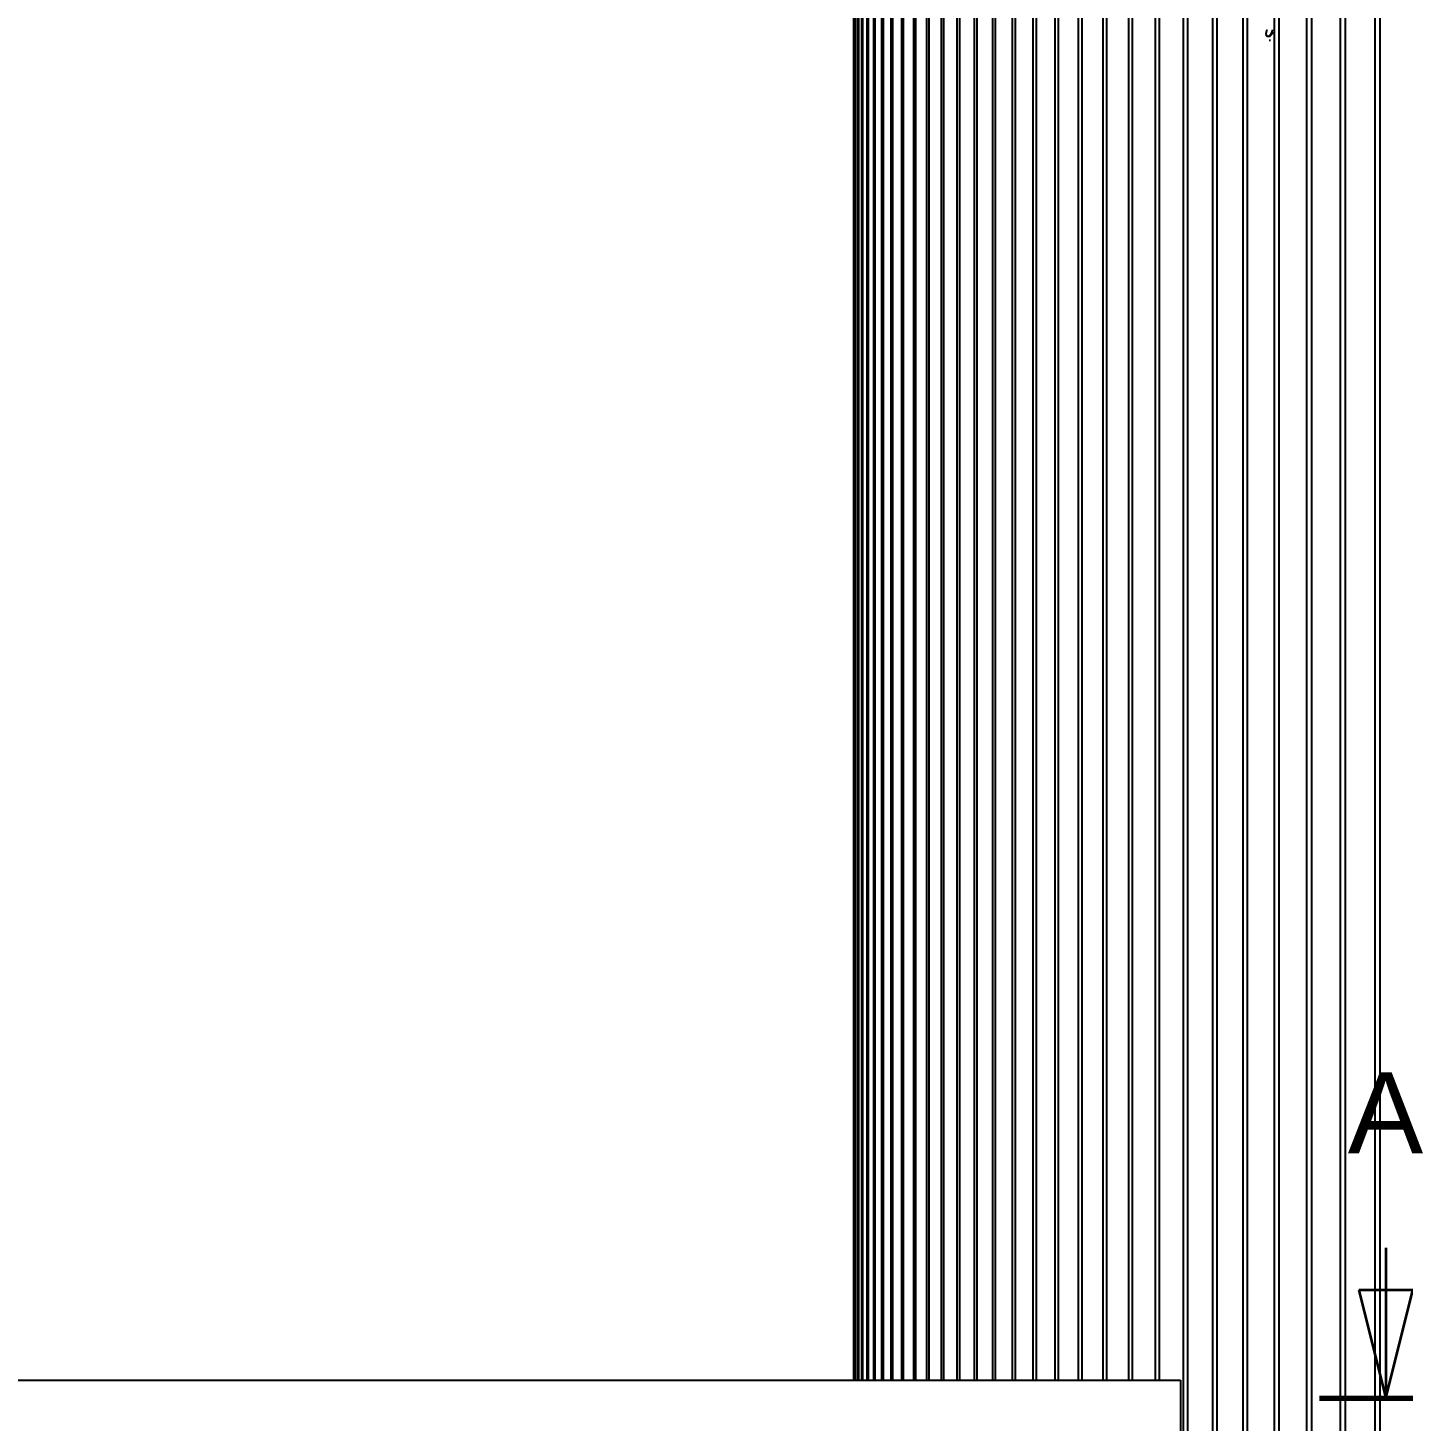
# Model space of a CAD drawing. Header units: millimetres. Extents: x 0 to 157650, y 0 to 89100.
# Drawn here: x 39763 to 47411, y 59281 to 67029 of the extents above; entities that cross this region are included whole.
import ezdxf

# ---------------------------------------------------------------- set-up
doc = ezdxf.new("R2010")
doc.units = ezdxf.units.MM
doc.header["$LTSCALE"] = 150
doc.linetypes.add('CHAIN', pattern=[0.3543, 0.2362, -0.0295, 0.0591, -0.0295])
doc.layers.add('Section Line', color=7, linetype='CHAIN', lineweight=35)
doc.layers.add('Visible', color=7, linetype='Continuous', lineweight=25)
doc.styles.add('Title', font='arial.ttf')

# ---------------------------------------------------------------- blocks, each defined once
blk = doc.blocks.new('2dTransSection0')
at = {"layer": 'Section Line', "linetype": 'Continuous'}
for p, q in [((315.429, 401.633), (315.429, 400.059)), ((314.429, 400.059), (315.429, 396.059)), ((316.429, 400.059), (314.429, 400.059)), ((315.429, 400.059), (315.429, 396.059)), ((315.429, 396.059), (316.429, 400.059))]:
    blk.add_line(p, q, dxfattribs=at)
at = {"layer": 'Section Line', "linetype": 'Continuous', "lineweight": 70}
blk.add_line((312.967, 396.059), (317.892, 396.059), dxfattribs=at)
at = {"layer": 'Section Line', "linetype": 'Continuous', "flags": 128}
blk.add_lwpolyline([(314.429, 400.059), (315.429, 396.059), (316.429, 400.059), (314.429, 400.059)], dxfattribs=at)
at = {"layer": 'Section Line'}
blk.add_solid([(314.429, 400.059), (315.429, 396.059), (316.429, 400.059), (314.429, 400.059)], dxfattribs=at)
at = {"layer": 'Section Line', "insert": (314.021, 405.133), "char_height": 3, "attachment_point": 7, "style": 'Title'}
blk.add_mtext('A', dxfattribs=at)

msp = doc.modelspace()

# ---------------------------------------------------------------- linework, layer by layer
at = {"layer": 'Visible', "color": 9, "true_color": 0xc0c0c0}
for p, q in [((46190.5, 55508.9), (46190.5, 77170.4)), ((46211.7, 77170.4), (46211.7, 55508.9)), ((46352.7, 55508.9), (46352.7, 77170.4)), ((46374.7, 77170.4), (46374.7, 55508.9)), ((46521.1, 55508.9), (46521.1, 77170.4)), ((46543.9, 77170.4), (46543.9, 55508.9)), ((46695.6, 55508.9), (46695.6, 77170.4)), ((46719.2, 77170.4), (46719.2, 55508.9)), ((46876.2, 55508.9), (46876.2, 77170.4)), ((46900.6, 77170.4), (46900.6, 55508.9)), ((47062.6, 55508.9), (47062.6, 77170.4)), ((47087.8, 77170.4), (47087.8, 55508.9)), ((47254.9, 55508.9), (47254.9, 77170.4)), ((47280.8, 77170.4), (47280.8, 55508.9)), ((44357, 59508.9), (44357, 75020.4)), ((44357.8, 59508.9), (44357.8, 75020.4)), ((44358.4, 75020.4), (44358.4, 59508.9)), ((44365, 59508.9), (44365, 75020.4)), ((44366.5, 75020.4), (44366.5, 59508.9)), ((44379.7, 59508.9), (44379.7, 75020.4)), ((44382.2, 75020.4), (44382.2, 59508.9)), ((44401.8, 59508.9), (44401.8, 75020.4)), ((44405.2, 75020.4), (44405.2, 59508.9)), ((44431.3, 59508.9), (44431.3, 75020.4)), ((44435.7, 75020.4), (44435.7, 59508.9)), ((44468.2, 59508.9), (44468.2, 74991.4)), ((44473.6, 74985.3), (44473.6, 59508.9)), ((44512.5, 59508.9), (44512.5, 74942.2)), ((44518.9, 74935.1), (44518.9, 59508.9)), ((44564.2, 59508.9), (44564.2, 74884.9)), ((44571.6, 74876.6), (44571.6, 59508.9)), ((44623.2, 59508.9), (44623.2, 74819.4)), ((44631.5, 74810.1), (44631.5, 59508.9)), ((44689.5, 59508.9), (44689.5, 74745.8)), ((44698.8, 74735.4), (44698.8, 59508.9)), ((45606.1, 59508.9), (45606.1, 74739.3)), ((45623.8, 74719.6), (45623.8, 59508.9)), ((44763, 59508.9), (44763, 74664.2)), ((44773.3, 74652.8), (44773.3, 59508.9)), ((45237.8, 59508.9), (45237.8, 74642.7)), ((45252.8, 74626), (45252.8, 59508.9)), ((44843.8, 59508.9), (44843.8, 74574.6)), ((44855, 74562.1), (44855, 59508.9)), ((45742.4, 59508.9), (45742.4, 74588)), ((45761, 74567.4), (45761, 59508.9)), ((44931.7, 59508.9), (44931.7, 74477)), ((45353.8, 59508.9), (45353.8, 74514)), ((45369.7, 74496.3), (45369.7, 59508.9)), ((44943.9, 74463.5), (44943.9, 59508.9)), ((45885.3, 59508.9), (45885.3, 74429.5)), ((45904.7, 74407.9), (45904.7, 59508.9)), ((45026.7, 59508.9), (45026.7, 74371.6)), ((45039.8, 74357), (45039.8, 59508.9)), ((45476.6, 59508.9), (45476.6, 74377.7)), ((45493.4, 74359), (45493.4, 59508.9)), ((45128.7, 59508.9), (45128.7, 74258.3)), ((45142.8, 74259.5), (45142.8, 59508.9)), ((46034.7, 59508.9), (46034.7, 74264.8)), ((46055, 74261.5), (46055, 59508.9)), ((46657.8, 66981.7), (46654.1, 66983.5)), ((46673.2, 66959.4), (46665.6, 66959.4)), ((38025.4, 59508.9), (46173.1, 59508.9)), ((46173.1, 59508.9), (46173.1, 55508.9))]:
    msp.add_line(p, q, dxfattribs=at)
for points, knots in [([(46653.5, 67018.7), (46653.4, 67018.5), (46652.7, 67017), (46651.8, 67015), (46650.6, 67011.9), (46649.9, 67009.5), (46649.1, 67006.5), (46648.6, 67004.1), (46648.2, 67001.2), (46648, 66998.9), (46648, 66996.2), (46648.1, 66994.2), (46648.5, 66991.8), (46648.9, 66990.1), (46649.7, 66988.1), (46650.5, 66986.8), (46651.6, 66985.3), (46652.6, 66984.4), (46654.1, 66983.5), (46655.4, 66983), (46657.1, 66982.7), (46658.5, 66982.7), (46660.5, 66983), (46662, 66983.5), (46664.1, 66984.4), (46665.7, 66985.3), (46667.8, 66986.8), (46669.4, 66988.1), (46671.4, 66990.1), (46673, 66991.8), (46674.9, 66994.2), (46676.4, 66996.2), (46678.1, 66998.9), (46679.4, 67001.2), (46680.8, 67004.1), (46681.9, 67006.5), (46683, 67009.5), (46683.8, 67011.9), (46684.6, 67015), (46685, 67017), (46685.2, 67018.5), (46685.3, 67018.7)], [-5.00465, -5.00465, -5.00465, -5.00465, -4.974188, -4.843289, -4.777839, -4.646939, -4.581489, -4.45059, -4.38514, -4.25424, -4.18879, -4.057891, -3.992441, -3.861541, -3.796091, -3.665191, -3.599742, -3.468842, -3.403392, -3.272492, -3.207043, -3.076143, -3.010693, -2.879793, -2.814343, -2.683444, -2.617994, -2.487094, -2.421644, -2.290745, -2.225295, -2.094395, -2.028945, -1.898046, -1.832596, -1.701696, -1.636246, -1.505346, -1.439897, -1.308997, -1.278535, -1.278535, -1.278535, -1.278535]), ([(46685.8, 67005.2), (46685.3, 67004), (46684.6, 67002.2), (46683.1, 66999.3), (46681.9, 66997.1), (46680.1, 66994.4), (46678.7, 66992.4), (46676.8, 66990), (46675.2, 66988.2), (46673.2, 66986.3), (46671.5, 66984.9), (46669.5, 66983.5), (46667.8, 66982.5), (46665.8, 66981.6), (46664.2, 66981.1), (46662.3, 66980.8), (46660.9, 66980.8), (46659.2, 66981.1), (46658.4, 66981.4), (46657.8, 66981.7)], [1.704289, 1.704289, 1.704289, 1.704289, 1.832596, 1.898046, 2.028945, 2.094395, 2.225295, 2.290745, 2.421644, 2.487094, 2.617994, 2.683444, 2.814343, 2.879793, 3.010693, 3.076143, 3.207043, 3.272492, 3.384393, 3.384393, 3.384393, 3.384393]), ([(46669.9, 66983.8), (46670.5, 66983.9), (46671, 66984), (46672.1, 66984.2), (46672.6, 66984.3), (46673.2, 66984.5)], [2.2495277, 2.2495277, 2.2495277, 2.2495277, 2.4509204, 2.4509204, 2.6160979, 2.6160979, 2.6160979, 2.6160979])]:
    msp.add_open_spline(points, degree=3, knots=knots, dxfattribs=at)

# ---------------------------------------------------------------- block references
at = {"layer": 'Section Line', "xscale": 150, "yscale": 150, "zscale": 150}
msp.add_blockref('2dTransSection0', (0, 0), dxfattribs=at)

doc.saveas('drawing.dxf')
